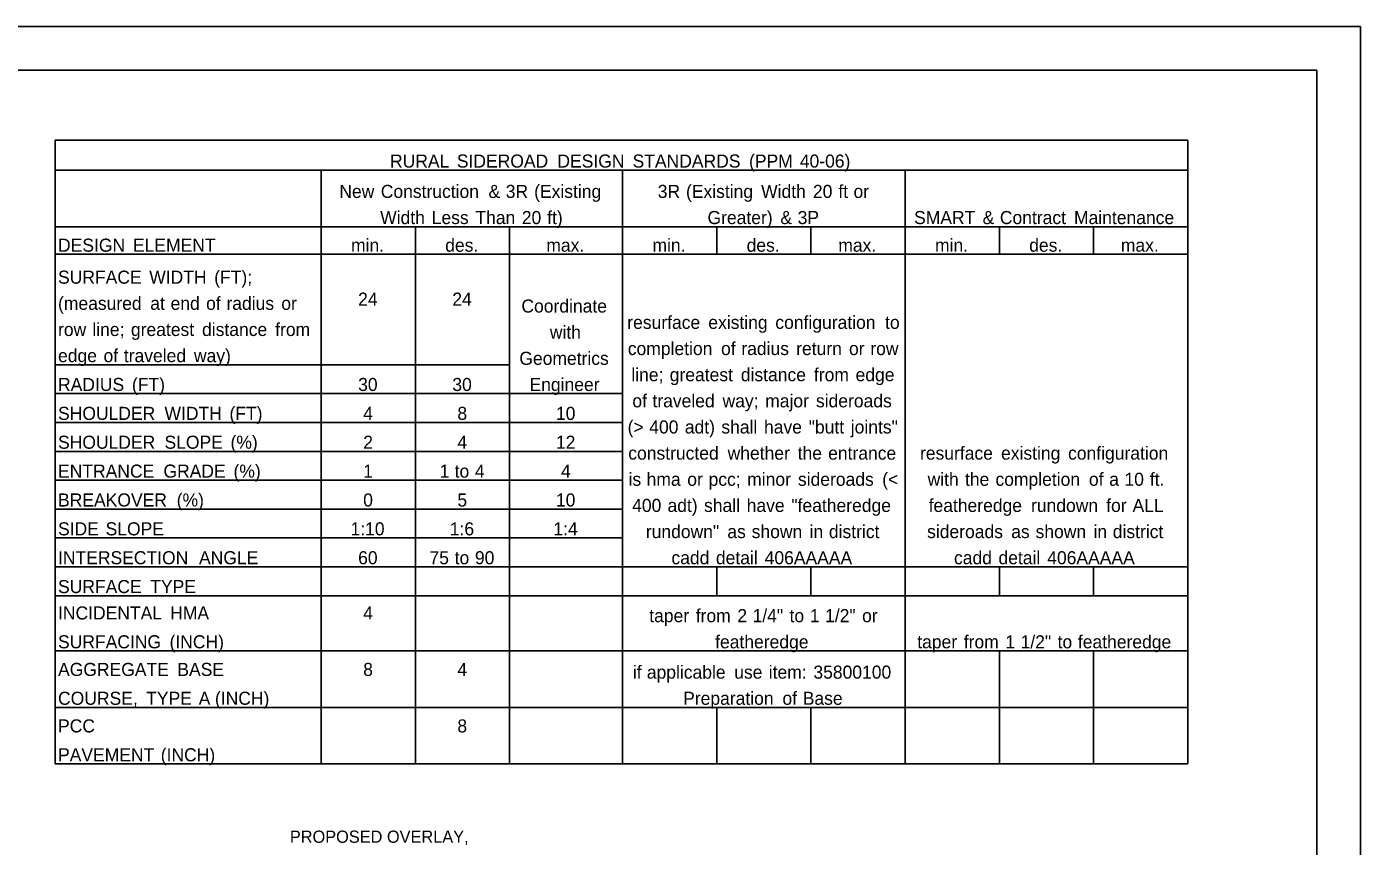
# Model space of a CAD drawing. Extents: x 99425 to 100785, y 99176 to 99628.
# Drawn here: x 100478.7 to 100784.6, y 99440.3 to 99628.3 of the extents above; entities that cross this region are included whole.
import ezdxf

# ---------------------------------------------------------------- set-up
doc = ezdxf.new("R2010")
doc.units = 0
for name, color, linetype in [('Level 35', 7, 'Continuous'), ('Level 5', 7, 'Continuous'), ('Level 53', 7, 'Continuous'), ('Sheets_50 Reference Boundary', 7, 'Continuous'), ('Sheets_General Details', 7, 'Continuous'), ('Sheets_Printer Plotting Border', 7, 'Continuous')]:
    doc.layers.add(name, color=color, linetype=linetype)

msp = doc.modelspace()

# ---------------------------------------------------------------- linework, layer by layer
at = {"layer": 'Level 5'}
for p, q in [((100485.25, 99459.18), (100485.25, 99602.31)), ((100485.25, 99602.31), (100744.99, 99602.31)), ((100744.99, 99582.44), (100744.99, 99602.31)), ((100485.25, 99595.4), (100744.99, 99595.4)), ((100546.27, 99459.18), (100546.27, 99595.4)), ((100615.39, 99459.18), (100615.39, 99595.4)), ((100680.19, 99459.18), (100680.19, 99595.4)), ((100485.25, 99582.44), (100744.99, 99582.44)), ((100567.87, 99459.18), (100567.87, 99582.44)), ((100589.47, 99459.18), (100589.47, 99582.44)), ((100636.99, 99576.1), (100636.99, 99582.44)), ((100658.59, 99576.1), (100658.59, 99582.44)), ((100701.79, 99576.1), (100701.79, 99582.44)), ((100723.39, 99576.1), (100723.39, 99582.44)), ((100744.99, 99459.18), (100744.99, 99582.44)), ((100485.25, 99576.1), (100744.99, 99576.1)), ((100485.25, 99550.76), (100546.27, 99550.76)), ((100546.27, 99550.76), (100589.47, 99550.76)), ((100485.25, 99544.14), (100546.27, 99544.14)), ((100546.27, 99544.14), (100615.39, 99544.14)), ((100546.27, 99544.14), (100567.87, 99544.14)), ((100485.25, 99537.51), (100546.27, 99537.51)), ((100546.27, 99537.51), (100615.39, 99537.51)), ((100485.25, 99530.89), (100546.27, 99530.89)), ((100546.27, 99530.89), (100615.39, 99530.89)), ((100485.25, 99524.26), (100546.27, 99524.26)), ((100546.27, 99524.26), (100615.39, 99524.26)), ((100485.25, 99517.64), (100546.27, 99517.64)), ((100546.27, 99517.64), (100615.39, 99517.64)), ((100485.25, 99511.02), (100546.27, 99511.02)), ((100546.27, 99511.02), (100615.39, 99511.02)), ((100485.25, 99504.39), (100546.27, 99504.39)), ((100546.27, 99504.39), (100589.47, 99504.39)), ((100567.87, 99504.39), (100744.99, 99504.39)), ((100636.99, 99497.77), (100636.99, 99504.39)), ((100658.59, 99497.77), (100658.59, 99504.39)), ((100701.79, 99497.77), (100701.79, 99504.39)), ((100723.39, 99497.77), (100723.39, 99504.39)), ((100485.25, 99497.77), (100546.27, 99497.77)), ((100546.27, 99497.77), (100744.99, 99497.77)), ((100485.25, 99485.1), (100546.27, 99485.1)), ((100546.27, 99485.1), (100589.47, 99485.1)), ((100567.87, 99485.1), (100744.99, 99485.1)), ((100701.79, 99459.18), (100701.79, 99485.1)), ((100723.39, 99459.18), (100723.39, 99485.1)), ((100485.25, 99472.14), (100546.27, 99472.14)), ((100546.27, 99472.14), (100589.47, 99472.14)), ((100567.87, 99472.14), (100744.99, 99472.14)), ((100636.99, 99459.18), (100636.99, 99472.14)), ((100658.59, 99459.18), (100658.59, 99472.14)), ((100485.25, 99459.18), (100744.99, 99459.18))]:
    msp.add_line(p, q, dxfattribs=at)
msp.add_lwpolyline([(100546.27, 99504.39), (100744.99, 99504.39), (100744.99, 99497.77), (100546.27, 99497.77)], close=True, dxfattribs=at)
at = {"layer": 'Sheets_50 Reference Boundary'}
msp.add_lwpolyline([(100144.57, 99618.33), (100774.57, 99618.33), (100774.57, 99218.34), (100144.57, 99218.34)], close=True, dxfattribs=at)
at = {"layer": 'Sheets_General Details'}
for p, q in [((100784.57, 99628.34), (100104.57, 99628.34)), ((100784.57, 99188.34), (100784.57, 99628.34)), ((100485.25, 99602.31), (100485.25, 99602.31))]:
    msp.add_line(p, q, dxfattribs=at)
msp.add_lwpolyline([(100144.57, 99618.34), (100774.57, 99618.34), (100774.57, 99198.34), (100144.57, 99198.34)], close=True, dxfattribs=at)
at = {"layer": 'Sheets_Printer Plotting Border'}
msp.add_lwpolyline([(100104.57, 99188.34), (100784.57, 99188.34), (100784.57, 99628.34), (100104.57, 99628.34)], close=True, dxfattribs=at)

# ---------------------------------------------------------------- texts
at = {"layer": 'Level 35'}
for s, p in [('RURAL', (100562.05, 99596)), (' SIDEROAD', (100576.26, 99596)), (' DESIGN', (100599.32, 99596)), (' STANDARDS', (100616.56, 99596)), (' (PPM', (100643.27, 99596)), (' 40-06)', (100654.91, 99596)), ('New', (100550.43, 99589.04)), (' Construction', (100558.82, 99589.04)), (' &', (100583.51, 99589.04)), (' 3R', (100587.47, 99589.04)), (' (Existing', (100593.99, 99589.04)), ('3R', (100623.45, 99589.04)), (' (Existing', (100628.81, 99589.04)), (' Width', (100646.04, 99589.04)), (' 20', (100657.92, 99589.04)), (' ft', (100663.74, 99589.04)), (' or', (100667.23, 99589.04)), ('Width', (100559.79, 99583.04)), (' Less', (100570.5, 99583.04)), (' Than', (100580.52, 99583.04)), (' 20', (100591.16, 99583.04)), (' ft)', (100596.98, 99583.04)), ('Greater)', (100634.86, 99583.04)), (' &', (100650.46, 99583.04)), (' 3P', (100654.42, 99583.04)), ('SMART', (100682.23, 99583.04)), (' &', (100696.83, 99583.04)), (' Contract', (100700.79, 99583.04)), (' Maintenance', (100717.79, 99583.04)), ('DESIGN', (100485.92, 99576.7)), (' ELEMENT', (100501.99, 99576.7)), ('min.', (100553.11, 99576.7)), ('des.', (100574.71, 99576.7)), ('max.', (100597.89, 99576.7)), ('min.', (100622.23, 99576.7)), ('des.', (100643.83, 99576.7)), ('max.', (100664.85, 99576.7)), ('min.', (100687.03, 99576.7)), ('des.', (100708.63, 99576.7)), ('max.', (100729.65, 99576.7)), (' (FT);', (100520.62, 99569.36)), ('SURFACE', (100485.92, 99569.36)), (' WIDTH', (100505.72, 99569.36)), ('(measured', (100485.92, 99563.36)), (' end', (100510.61, 99563.36)), (' of', (100518.76, 99563.36)), (' radius', (100523.42, 99563.36)), ('24', (100554.74, 99564.32)), ('24', (100576.34, 99564.32)), (' at', (100505.95, 99563.36)), (' or', (100536, 99563.36)), ('Coordinate', (100592.18, 99562.74)), (' line;', (100492.67, 99557.36)), (' distance', (100517.83, 99557.36)), (' from', (100534.6, 99557.36)), ('resurface', (100616.46, 99558.99)), (' existing', (100633.93, 99558.99)), (' configuration', (100649.3, 99558.99)), (' to', (100674.46, 99558.99)), ('row', (100485.92, 99557.36)), (' greatest', (100501.52, 99557.36)), ('with', (100598.7, 99556.74)), ('edge', (100485.92, 99551.36)), (' of', (100495.24, 99551.36)), (' traveled', (100499.9, 99551.36)), (' way)', (100515.97, 99551.36)), ('completion', (100616.58, 99552.99)), (' of', (100636.85, 99552.99)), (' radius', (100641.5, 99552.99)), (' return', (100654.08, 99552.99)), (' or', (100666.19, 99552.99)), (' row', (100671.08, 99552.99)), ('Geometrics', (100591.71, 99550.74)), ('line;', (100617.39, 99546.99)), (' greatest', (100625.08, 99546.99)), (' distance', (100641.38, 99546.99)), (' from', (100658.15, 99546.99)), (' edge', (100667.7, 99546.99)), ('RADIUS', (100485.92, 99544.74)), (' (FT)', (100501.76, 99544.74)), ('30', (100554.74, 99544.74)), ('30', (100576.34, 99544.74)), ('Engineer', (100594.04, 99544.74)), ('of', (100617.63, 99540.99)), (' traveled', (100621.12, 99540.99)), (' way;', (100637.19, 99540.99)), (' major', (100646.97, 99540.99)), (' sideroads', (100658.61, 99540.99)), ('SHOULDER', (100485.92, 99538.11)), (' WIDTH', (100509.22, 99538.11)), (' (FT)', (100524.12, 99538.11)), ('4', (100555.9, 99538.11)), ('8', (100577.5, 99538.11)), ('10', (100600.1, 99538.11)), ('(>', (100616.54, 99534.99)), (' 400', (100620.39, 99534.99)), (' adt)', (100628.54, 99534.99)), (' shall', (100636.92, 99534.99)), (' have', (100646.7, 99534.99)), (' "butt', (100656.96, 99534.99)), (' joints"', (100666.6, 99534.99)), ('SHOULDER', (100485.92, 99531.49)), (' SLOPE', (100509.22, 99531.49)), (' (%)', (100524.36, 99531.49)), ('2', (100555.9, 99531.49)), ('4', (100577.5, 99531.49)), ('12', (100600.1, 99531.49)), ('constructed', (100616.69, 99528.99)), (' whether', (100638.36, 99528.99)), (' the', (100654.43, 99528.99)), (' entrance', (100661.41, 99528.99)), ('resurface', (100683.59, 99528.99)), (' existing', (100701.06, 99528.99)), (' configuration', (100716.43, 99528.99)), ('ENTRANCE', (100485.92, 99524.86)), (' GRADE', (100508.98, 99524.86)), (' (%)', (100525.05, 99524.86)), ('1', (100555.9, 99524.86)), ('1', (100573.43, 99524.86)), (' to', (100575.76, 99524.86)), (' 4', (100580.41, 99524.86)), ('4', (100601.26, 99524.86)), ('is', (100616.76, 99522.99)), (' hma', (100619.78, 99522.99)), (' or', (100629.1, 99522.99)), (' pcc;', (100633.99, 99522.99)), (' minor', (100642.84, 99522.99)), (' sideroads', (100654.48, 99522.99)), (' (<', (100673.81, 99522.99)), ('with', (100685.34, 99522.99)), (' the', (100692.79, 99522.99)), (' completion', (100699.78, 99522.99)), (' of', (100721.21, 99522.99)), (' a', (100725.86, 99522.99)), (' 10', (100729.36, 99522.99)), (' ft.', (100735.18, 99522.99)), ('BREAKOVER', (100485.92, 99518.24)), (' (%)', (100512.02, 99518.24)), ('0', (100555.9, 99518.24)), ('5', (100577.5, 99518.24)), ('10', (100600.1, 99518.24)), ('400', (100617.58, 99516.99)), (' adt)', (100624.57, 99516.99)), (' shall', (100632.95, 99516.99)), (' have', (100642.73, 99516.99)), (' "featheredge', (100652.98, 99516.99)), ('featheredge', (100685.57, 99516.99)), (' rundown', (100707.93, 99516.99)), (' for', (100725.17, 99516.99)), (' ALL', (100731.22, 99516.99)), ('SIDE', (100485.92, 99511.62)), (' SLOPE', (100495.71, 99511.62)), ('1:10', (100552.99, 99511.62)), ('1:6', (100575.76, 99511.62)), ('1:4', (100599.52, 99511.62)), ('rundown"', (100620.72, 99510.99)), (' as', (100638.29, 99510.99)), (' shown', (100643.88, 99510.99)), (' in', (100657.15, 99510.99)), (' district', (100661.58, 99510.99)), ('sideroads', (100685.22, 99510.99)), (' as', (100703.39, 99510.99)), (' shown', (100708.98, 99510.99)), (' in', (100722.26, 99510.99)), (' district', (100726.68, 99510.99)), ('INTERSECTION', (100485.92, 99504.99)), (' ANGLE', (100517.13, 99504.99)), ('60', (100554.74, 99504.99)), ('75', (100571.1, 99504.99)), (' to', (100575.76, 99504.99)), (' 90', (100580.41, 99504.99)), ('cadd', (100626.59, 99504.99)), (' detail', (100635.67, 99504.99)), (' 406AAAAA', (100646.85, 99504.99)), ('cadd', (100691.39, 99504.99)), (' detail', (100700.47, 99504.99)), (' 406AAAAA', (100711.65, 99504.99)), ('SURFACE', (100485.92, 99498.37)), (' TYPE', (100505.96, 99498.37)), ('INCIDENTAL', (100485.92, 99492.32)), (' HMA', (100510.53, 99492.32)), ('4', (100555.9, 99492.32)), ('taper', (100621.5, 99491.7)), (' from', (100631.05, 99491.7)), (' 2', (100640.59, 99491.7)), (' 1/4"', (100644.08, 99491.7)), (' to', (100652.56, 99491.7)), (' 1', (100657.22, 99491.7)), (' 1/2"', (100660.71, 99491.7)), (' or', (100669.19, 99491.7)), ('SURFACING', (100485.92, 99485.7)), (' (INCH)', (100510.38, 99485.7)), ('featheredge', (100636.61, 99485.7)), ('taper', (100682.96, 99485.7)), (' from', (100692.51, 99485.7)), (' 1', (100702.06, 99485.7)), (' 1/2"', (100705.55, 99485.7)), (' to', (100714.03, 99485.7)), (' featheredge', (100718.68, 99485.7)), ('AGGREGATE', (100485.92, 99479.36)), (' BASE', (100512.17, 99479.36)), ('8', (100555.9, 99479.36)), ('4', (100577.5, 99479.36)), ('if', (100617.74, 99478.74)), (' applicable', (100619.83, 99478.74)), (' use', (100639.87, 99478.74)), (' item:', (100647.79, 99478.74)), (' 35800100', (100658.03, 99478.74)), ('COURSE,', (100485.92, 99472.74)), (' TYPE', (100505.02, 99472.74)), (' A', (100517.06, 99472.74)), (' (INCH)', (100520.79, 99472.74)), ('Preparation', (100629.27, 99472.74)), (' of', (100650.93, 99472.74)), (' Base', (100655.59, 99472.74)), ('PCC', (100485.92, 99466.4)), ('8', (100577.5, 99466.4)), ('PAVEMENT', (100485.92, 99459.78)), (' (INCH)', (100508.36, 99459.78))]:
    msp.add_text(s, height=3, dxfattribs=at).set_placement(p)
at = {"layer": 'Level 53'}
msp.add_text('PROPOSED OVERLAY,', height=2.8, dxfattribs=at).set_placement((100539.08, 99441.08))

doc.saveas('drawing.dxf')
